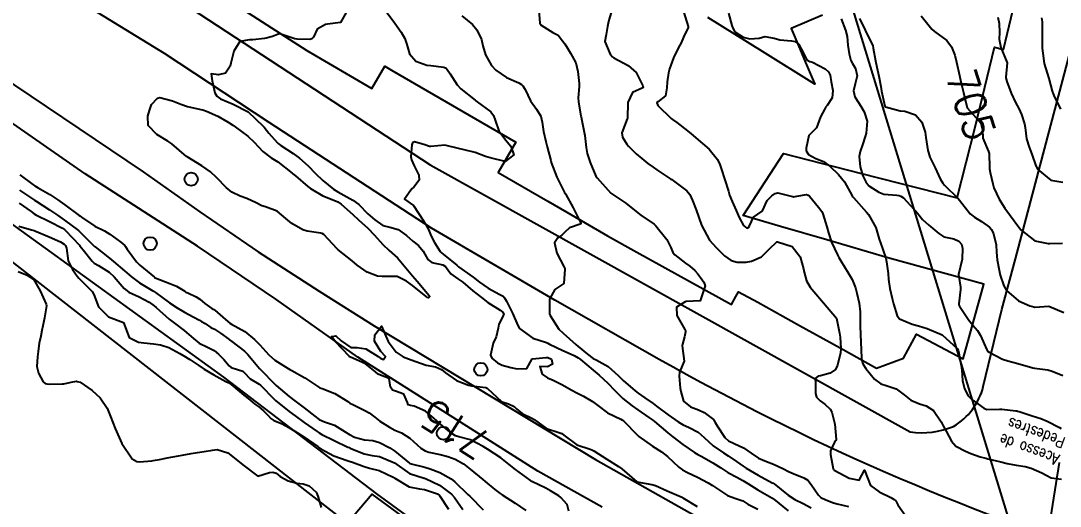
# Model space of a CAD drawing. Header units: metres. Extents: x 286371 to 293043, y 7462578 to 7466404.
# Drawn here: x 290594.6 to 290731.7, y 7463455.1 to 7463519.1 of the extents above; entities that cross this region are included whole.
import ezdxf
from ezdxf.enums import TextEntityAlignment as Align

# ---------------------------------------------------------------- set-up
doc = ezdxf.new("R2010")
doc.units = ezdxf.units.M
doc.header["$MEASUREMENT"] = 0
doc.linetypes.add('CONTINUO', pattern=[0])
for name, color, linetype in [('Cotas', 45, 'Continuous'), ('Curvas de Nivel 1m', 11, 'Continuous'), ('Curvas de Nivel 5m', 15, 'Continuous'), ('Divisas', 45, 'Continuous'), ('Edificações', 30, 'Continuous'), ('Linha Férrea', 20, 'Continuous'), ('Postes', 20, 'Continuous'), ('TEXTO', 45, 'Continuous'), ('Vias primárias', 230, 'Continuous')]:
    doc.layers.add(name, color=color, linetype=linetype)
doc.styles.add('ROMANS', font='romans', dxfattribs={"height": 0.2})
doc.styles.add('Style-STANDARD', font='STANDARD.shx')

msp = doc.modelspace()

# ---------------------------------------------------------------- linework, layer by layer
at = {"layer": 'Curvas de Nivel 1m', "flags": 128}
for points, elevation in [([(290637.48, 7463520.17), (290636.75, 7463518.87), (290635.02, 7463518.63), (290634.76, 7463518.59), (290633.68, 7463517.99), (290633.19, 7463516.93), (290632.98, 7463516.68), (290632.73, 7463516.62), (290631.05, 7463516.65), (290630.73, 7463516.69), (290629.79, 7463516.99), (290628.74, 7463517.37), (290628.46, 7463517.29), (290627.79, 7463517.02), (290626.97, 7463516.79), (290626.73, 7463516.74), (290625.21, 7463516.57), (290624.73, 7463516.58), (290623.48, 7463516.33), (290622.7, 7463515.09), (290622.28, 7463513.5), (290622.18, 7463513.1), (290621.6, 7463512.17), (290620.66, 7463511.96), (290619.7, 7463512.1), (290619.81, 7463511.14), (290620.18, 7463509.57), (290620.44, 7463509.13), (290620.6, 7463508.99), (290620.92, 7463508.8), (290622.59, 7463508.08), (290624.57, 7463507.06), (290626.55, 7463505.17), (290626.67, 7463505.03), (290627.29, 7463504.27), (290628.38, 7463503.01), (290628.51, 7463502.88), (290628.9, 7463502.61), (290630.49, 7463501.59), (290631.36, 7463500.96), (290632.47, 7463499.93), (290633.44, 7463498.93), (290634.44, 7463498.01), (290635.81, 7463496.89), (290636.42, 7463496.5), (290637.19, 7463496.09), (290638.4, 7463495.44), (290639.15, 7463494.84), (290640.38, 7463493.64), (290641.26, 7463492.81), (290642.35, 7463492.08), (290643.27, 7463491.87), (290644.35, 7463491.55), (290645.44, 7463490.75), (290646.31, 7463490), (290647.04, 7463489.45), (290647.67, 7463488.71), (290647.88, 7463488.3), (290648.28, 7463487.58), (290648.79, 7463487.21), (290650.27, 7463486.88), (290650.59, 7463486.66), (290651.3, 7463485.7), (290652.24, 7463485.06), (290652.87, 7463484.62), (290654.22, 7463483.47), (290655.33, 7463482.59), (290656.19, 7463481.94), (290657.8, 7463480.93), (290658.18, 7463480.65), (290658.25, 7463480.54), (290658.28, 7463480.43), (290658.17, 7463480.08), (290657.63, 7463479.08), (290657.53, 7463478.55), (290657.3, 7463477.39), (290656.89, 7463476.56), (290656.52, 7463475), (290656.72, 7463474.57), (290657.48, 7463473.96), (290658.07, 7463473.68), (290659.23, 7463473.36), (290660.06, 7463473.18), (290661.32, 7463473.24), (290662.04, 7463474.49), (290662.06, 7463474.51), (290662.08, 7463474.51), (290663.85, 7463474.69), (290664.09, 7463474.67), (290664.59, 7463474.45), (290664.71, 7463473.81), (290664.07, 7463473.42), (290663.06, 7463473.48), (290663.35, 7463472.46), (290664.05, 7463472), (290664.8, 7463471.69), (290666.03, 7463471.07), (290667.17, 7463470.41), (290668.02, 7463469.96), (290668.8, 7463469.59), (290669.99, 7463468.89), (290670.7, 7463468.35), (290671.97, 7463467.37), (290673.74, 7463466.53), (290673.96, 7463466.4), (290674.08, 7463466.3), (290675.93, 7463464.43), (290676.1, 7463464.27), (290677.91, 7463462.99), (290679.09, 7463462.23), (290679.88, 7463461.6), (290681.36, 7463460.19), (290681.86, 7463459.85), (290682.51, 7463459.52), (290683.85, 7463458.89), (290685.24, 7463458.13), (290685.83, 7463457.77), (290686.86, 7463457.07), (290687.81, 7463456.49), (290688.91, 7463456.08), (290689.8, 7463455.75), (290690.5, 7463455.35), (290691.78, 7463454.68)], 714), ([(290642.78, 7463520.31), (290643.93, 7463518.77), (290644.74, 7463517.58), (290645.23, 7463516.75), (290645.52, 7463515.94), (290645.87, 7463514.74), (290646.68, 7463513.77), (290648.14, 7463513.24), (290648.67, 7463513.17), (290650.37, 7463512.96), (290650.67, 7463512.85), (290650.84, 7463512.66), (290651.21, 7463512.1), (290652.16, 7463510.64), (290652.63, 7463510.12), (290654.51, 7463508.61), (290654.6, 7463508.53), (290654.8, 7463508.41), (290656.58, 7463507.05), (290656.92, 7463506.57), (290657.14, 7463505.99), (290657.65, 7463504.56), (290658.53, 7463503.36), (290659.21, 7463502.53), (290659.63, 7463501.39), (290658.48, 7463500.54), (290656.49, 7463500.99), (290655.88, 7463501.2), (290654.5, 7463501.7), (290653.05, 7463502.08), (290652.51, 7463502.21), (290650.51, 7463502.66), (290648.69, 7463502.52), (290648.51, 7463502.52), (290647.88, 7463502.7), (290646.52, 7463503.13), (290646.25, 7463503), (290646.15, 7463502.73), (290646.05, 7463501.17), (290646.1, 7463500.73), (290646.47, 7463499.93), (290647.08, 7463498.72), (290647.12, 7463498.04), (290646.43, 7463497.14), (290646.22, 7463496.94), (290646.02, 7463496.73), (290645.21, 7463495.55), (290646.39, 7463494.72), (290647.68, 7463492.7), (290648.34, 7463491.54), (290648.73, 7463490.69), (290649.15, 7463489.84), (290649.89, 7463488.67), (290650.09, 7463488.46), (290650.29, 7463488.32), (290652.08, 7463486.83), (290652.26, 7463486.67), (290652.32, 7463486.63), (290654.24, 7463485.27), (290655.1, 7463484.59), (290656.22, 7463483.81), (290657.78, 7463482.98), (290658.21, 7463482.75), (290658.4, 7463482.54), (290658.65, 7463482.08), (290659.42, 7463480.53), (290660.15, 7463478.9), (290660.38, 7463478.51), (290662.13, 7463477.24), (290663.92, 7463476.66), (290664.12, 7463476.57), (290664.34, 7463476.45), (290666.1, 7463475.6), (290667.57, 7463474.92), (290668.09, 7463474.65), (290668.43, 7463474.39), (290670.06, 7463473.02), (290670.89, 7463472.35), (290672.03, 7463471.28), (290672.94, 7463470.32), (290674, 7463469.28), (290675.24, 7463468.29), (290675.98, 7463467.78), (290677.44, 7463466.78), (290677.96, 7463466.4), (290678.15, 7463466.24), (290679.93, 7463464.73), (290680.58, 7463464.2), (290681.91, 7463463.21), (290683.44, 7463462.16), (290683.89, 7463461.9), (290684.42, 7463461.61), (290685.87, 7463460.77), (290686.91, 7463460.11), (290687.86, 7463459.51), (290689.05, 7463458.87), (290689.84, 7463458.45), (290690.5, 7463458.05), (290691.82, 7463457.24), (290693.64, 7463456.17), (290693.81, 7463456.07), (290693.89, 7463456), (290695.78, 7463454.46)], 713), ([(290662.9, 7463520.48), (290663.03, 7463518.75), (290663.21, 7463518.48), (290664.74, 7463517.54), (290665.45, 7463517.16), (290666.05, 7463516.43), (290666.33, 7463516.04), (290666.71, 7463515.45), (290667.07, 7463514.79), (290667.33, 7463514.41), (290667.8, 7463513.52), (290668.05, 7463512.4), (290668.25, 7463510.79), (290668.25, 7463510.4), (290668.12, 7463508.9), (290668.15, 7463508.4), (290668.45, 7463506.52), (290668.48, 7463506.4), (290668.57, 7463505.94), (290668.88, 7463504.39), (290668.96, 7463503.97), (290669.15, 7463502.38), (290669.3, 7463501.57), (290669.67, 7463500.38), (290670.45, 7463498.59), (290670.6, 7463498.36), (290672.41, 7463496.33), (290674.39, 7463495.02), (290675.32, 7463494.29), (290676.37, 7463493.44), (290678.11, 7463492.25), (290678.35, 7463492.03), (290679.78, 7463490.22), (290680.31, 7463489.16), (290680.59, 7463488.5), (290680.84, 7463488.21), (290682.28, 7463487.11), (290682.82, 7463486.72), (290683.51, 7463486.16), (290683.85, 7463485.74), (290684.25, 7463485.21), (290684.69, 7463484.6), (290684.84, 7463484.14), (290684.2, 7463482.15), (290682.33, 7463482.05), (290682.2, 7463482.03), (290681.08, 7463481.31), (290681.12, 7463480.2), (290682.15, 7463478.35), (290682.25, 7463478.18), (290682.28, 7463478.04), (290682.13, 7463477.39), (290681.87, 7463476.43), (290681.84, 7463476.19), (290682.07, 7463474.18), (290681.48, 7463472.76), (290681.43, 7463472.19), (290681.57, 7463470.64), (290681.65, 7463470.19), (290682, 7463468.92), (290682.91, 7463468.17), (290683.98, 7463467.76), (290684.71, 7463467.4), (290685.96, 7463466.48), (290686.19, 7463466.12), (290686.42, 7463465.64), (290687.44, 7463464.1), (290687.92, 7463463.7), (290688.67, 7463463.33), (290689.9, 7463462.75), (290690.93, 7463462.05), (290691.88, 7463461.41), (290692.94, 7463460.96), (290693.87, 7463460.61), (290695.18, 7463459.98), (290695.86, 7463459.65), (290696.45, 7463459.37), (290697.85, 7463458.8), (290698.4, 7463458.5), (290698.82, 7463457.93), (290699.81, 7463456.5), (290700.13, 7463456.23), (290700.78, 7463455.89), (290701.8, 7463455.52), (290702.27, 7463455.39), (290703.78, 7463455.03)], 711), ([(290682.04, 7463520.19), (290682.62, 7463518.31), (290682.6, 7463518.18), (290682.01, 7463516.91), (290681.67, 7463516.19), (290681.35, 7463515.55), (290680.69, 7463514.2), (290680.14, 7463512.74), (290680.03, 7463512.21), (290679.83, 7463511.02), (290679.81, 7463510.22), (290679.63, 7463509.2), (290678.6, 7463508.41), (290678.5, 7463508.33), (290678.48, 7463508.24), (290678.59, 7463507.91), (290680.36, 7463506.21), (290680.56, 7463506.05), (290681.1, 7463505.65), (290682.54, 7463504.56), (290683.02, 7463504.17), (290684.52, 7463502.9), (290685.38, 7463502.13), (290686.48, 7463500.78), (290686.8, 7463500.11), (290686.98, 7463499.6), (290687.45, 7463498.1), (290687.91, 7463496.6), (290688.07, 7463496.09), (290688.4, 7463495.23), (290688.94, 7463494.08), (290689.32, 7463493.12), (290689.89, 7463492.06), (290690.35, 7463491.75), (290690.57, 7463491.83), (290690.69, 7463492.05), (290691.22, 7463493.19), (290692.38, 7463493.98), (290692.41, 7463494), (290692.43, 7463494.02), (290693.05, 7463495.36), (290693.65, 7463496.01), (290694.1, 7463496.32), (290694.42, 7463496.38), (290696.2, 7463495.97), (290696.41, 7463495.9), (290696.49, 7463495.88), (290696.94, 7463495.96), (290698.2, 7463496.16), (290698.42, 7463496.08), (290698.6, 7463495.93), (290699.82, 7463494.49), (290700.25, 7463493.91), (290700.38, 7463493.63), (290700.92, 7463491.9), (290701.1, 7463491.13), (290701.5, 7463489.89), (290702.29, 7463488.21), (290702.47, 7463487.87), (290702.74, 7463487.41), (290703.71, 7463485.85), (290704.24, 7463484.95), (290704.7, 7463483.84), (290704.87, 7463483.17), (290705.17, 7463481.83), (290705.3, 7463480.7), (290705.31, 7463479.83), (290705.31, 7463478.66), (290705.32, 7463477.83), (290705.38, 7463476.56), (290705.41, 7463475.82), (290705.47, 7463474.44), (290705.66, 7463473.82), (290706.06, 7463473.2), (290707.2, 7463471.8), (290708.03, 7463471.18), (290708.88, 7463470.93), (290710.03, 7463470.53), (290711.11, 7463469.74), (290712, 7463469.03), (290713.13, 7463468.58), (290713.99, 7463468.3), (290714.96, 7463467.68), (290715.96, 7463466.19), (290716.24, 7463465.66), (290716.63, 7463464.96), (290717.33, 7463463.64), (290717.9, 7463462.96), (290719.21, 7463462.3), (290719.89, 7463462.03), (290721.12, 7463461.59), (290721.88, 7463461.38), (290722.13, 7463461.32), (290723.87, 7463460.93), (290724.69, 7463460.71), (290725.87, 7463460.48), (290727.06, 7463460.31), (290727.86, 7463460.08), (290729.27, 7463459.46), (290729.85, 7463459.15), (290730.5, 7463458.79), (290731.84, 7463458.62)], 709), ([(290687.91, 7463520.1), (290688.38, 7463518.47), (290688.49, 7463518.09), (290688.75, 7463517.63), (290689.88, 7463516.91), (290690.73, 7463516.7), (290691.97, 7463516.8), (290692.73, 7463517), (290693.95, 7463516.78), (290694.72, 7463516.56), (290696.25, 7463516.44), (290696.72, 7463516.33), (290697.19, 7463515.96), (290697.84, 7463514.8), (290698.26, 7463513.94), (290698.68, 7463513.73), (290698.99, 7463513.61), (290700.67, 7463512.75), (290701.11, 7463512.35), (290701.33, 7463511.89), (290701.49, 7463511.04), (290701.7, 7463509.89), (290701.59, 7463508.91), (290700.93, 7463507.9), (290700.79, 7463507.71), (290700.59, 7463507.37), (290700.06, 7463506.43), (290699.87, 7463505.91), (290699.52, 7463504.95), (290698.53, 7463503.93), (290698.18, 7463502.27), (290698.19, 7463501.94), (290698.5, 7463501.46), (290699.47, 7463500.93), (290700.48, 7463500.5), (290701.3, 7463499.89), (290702.46, 7463498.8), (290703.25, 7463497.86), (290704.26, 7463496), (290704.35, 7463495.85), (290704.41, 7463495.77), (290706.15, 7463493.82), (290706.38, 7463493.52), (290707.35, 7463491.8), (290707.82, 7463490.3), (290707.96, 7463489.79), (290708.3, 7463488.91), (290708.69, 7463487.78), (290708.79, 7463487.27), (290708.97, 7463485.77), (290709.05, 7463484.97), (290709.21, 7463483.77), (290709.51, 7463482.46), (290709.68, 7463481.76), (290710.17, 7463480.15), (290710.5, 7463479.75), (290712.15, 7463479.07), (290713.01, 7463478.85), (290714.15, 7463478.51), (290716.13, 7463477.66), (290718.11, 7463475.85), (290718.22, 7463475.63), (290718.27, 7463475.46), (290718.6, 7463473.63), (290718.69, 7463473), (290718.81, 7463471.62), (290719.08, 7463470.56), (290719.54, 7463469.61), (290720.01, 7463469.13), (290721.6, 7463467.97), (290721.99, 7463467.83), (290723.66, 7463467.87), (290723.98, 7463467.87), (290725.85, 7463467.65), (290725.98, 7463467.63), (290726.07, 7463467.61), (290726.41, 7463467.51), (290727.97, 7463466.98), (290729.11, 7463466.61), (290729.96, 7463466.26), (290731.57, 7463465.42), (290731.82, 7463465.29)], 708), ([(290652.77, 7463519.72), (290654.16, 7463518.61), (290654.74, 7463517.89), (290655.33, 7463516.6), (290655.54, 7463515.76), (290655.9, 7463514.59), (290656.67, 7463513.16), (290657.22, 7463512.57), (290658.65, 7463511.62), (290660.27, 7463510.89), (290660.64, 7463510.69), (290660.81, 7463510.51), (290661.13, 7463510.01), (290661.81, 7463508.5), (290662.59, 7463507.42), (290663.16, 7463506.48), (290663.35, 7463505.69), (290663.53, 7463504.47), (290663.82, 7463503.17), (290664, 7463502.46), (290664.48, 7463500.64), (290664.53, 7463500.45), (290664.55, 7463500.37), (290665.29, 7463498.44), (290666.15, 7463496.69), (290666.3, 7463496.43), (290666.41, 7463496.25), (290667.46, 7463494.41), (290668.36, 7463492.58), (290668.44, 7463492.39), (290668.44, 7463492.3), (290668.35, 7463492.25), (290666.98, 7463491.78), (290666.34, 7463491.2), (290665.95, 7463490.81), (290665.41, 7463490.44), (290664.98, 7463489.78), (290665.28, 7463488.44), (290666.27, 7463486.59), (290666.34, 7463486.42), (290666.34, 7463486.34), (290666.23, 7463484.42), (290665.04, 7463483.62), (290664.35, 7463482.45), (290664.33, 7463482.33), (290664.33, 7463480.45), (290664.39, 7463480.23), (290665.55, 7463478.43), (290666.14, 7463477.87), (290667.81, 7463476.4), (290668.11, 7463476.14), (290669.35, 7463475.12), (290670.09, 7463474.54), (290670.48, 7463474.36), (290672.07, 7463473.48), (290673.38, 7463472.31), (290674.03, 7463471.66), (290675.64, 7463470.28), (290676.01, 7463469.99), (290676.9, 7463469.36), (290677.99, 7463468.59), (290678.45, 7463468.24), (290679.97, 7463467.1), (290681.31, 7463466.19), (290681.95, 7463465.8), (290682.65, 7463465.47), (290683.93, 7463464.82), (290684.72, 7463464.14), (290685.91, 7463463.03), (290687.26, 7463462.1), (290687.89, 7463461.72), (290689, 7463460.95), (290689.87, 7463460.33), (290690.28, 7463460.06), (290691.85, 7463459.15), (290693.69, 7463458.16), (290693.84, 7463458.08), (290693.96, 7463458), (290695.81, 7463456.51), (290696.68, 7463455.96), (290697.8, 7463455.42), (290698.85, 7463454.86)], 712), ([(290702.77, 7463519.35), (290703.37, 7463517.86), (290703.59, 7463516.99), (290703.66, 7463515.85), (290703.83, 7463514.72), (290704.08, 7463513.84), (290704.28, 7463513.44), (290704.67, 7463512.79), (290704.9, 7463511.83), (290704.64, 7463510.76), (290704.41, 7463509.85), (290704.61, 7463509.03), (290705.06, 7463508.3), (290705.38, 7463507.83), (290705.84, 7463507.08), (290706.23, 7463505.82), (290706.1, 7463504.27), (290705.97, 7463503.82), (290705.6, 7463502.74), (290705.29, 7463501.83), (290705.17, 7463501.16), (290705.3, 7463499.83), (290705.65, 7463498.63), (290706.03, 7463497.82), (290706.44, 7463497.33), (290707.75, 7463496.46), (290708.42, 7463496.23), (290710.12, 7463496.06), (290710.42, 7463496.03), (290710.64, 7463495.97), (290711, 7463495.75), (290712.38, 7463494.22), (290712.63, 7463493.97), (290712.86, 7463493.71), (290713.53, 7463492.87), (290714.35, 7463492.11), (290714.58, 7463491.93), (290714.88, 7463491.68), (290715.67, 7463491.01), (290716.33, 7463490.6), (290717.64, 7463490.32), (290718.32, 7463490.02), (290718.66, 7463489.62), (290718.81, 7463489.11), (290718.73, 7463487.62), (290718.25, 7463485.63), (290718.53, 7463483.93), (290718.54, 7463483.63), (290718.31, 7463481.74), (290718.31, 7463481.63), (290718.4, 7463481.43), (290719.62, 7463479.61), (290720.15, 7463478.94), (290720.77, 7463478.22), (290721.15, 7463477.59), (290721.99, 7463475.69), (290722.04, 7463475.58), (290722.1, 7463475.49), (290722.31, 7463475.36), (290724.09, 7463474.45), (290724.77, 7463474.22), (290726.08, 7463473.89), (290727.44, 7463473.48), (290727.93, 7463473.34), (290728.07, 7463473.3), (290728.27, 7463473.27), (290730.07, 7463473.03), (290730.62, 7463472.87), (290732.05, 7463472.29)], 707), ([(290705.22, 7463519.37), (290705.95, 7463517.82), (290706.72, 7463516.3), (290706.95, 7463515.8), (290707.03, 7463515.48), (290707.32, 7463513.79), (290707.48, 7463512.98), (290707.76, 7463511.79), (290708.03, 7463510.39), (290708.12, 7463509.78), (290708.55, 7463507.82), (290708.57, 7463507.77), (290708.57, 7463507.76), (290708.59, 7463507.73), (290708.66, 7463507.71), (290710.59, 7463507.22), (290711.18, 7463507.14), (290712.58, 7463506.66), (290713.45, 7463505.7), (290713.85, 7463504.38), (290713.95, 7463503.69), (290714.24, 7463501.96), (290714.29, 7463501.69), (290714.5, 7463501.1), (290715.18, 7463499.67), (290715.86, 7463498.25), (290716.19, 7463497.66), (290716.43, 7463497.41), (290718.23, 7463495.63), (290718.4, 7463495.42), (290719.79, 7463493.6), (290720.37, 7463493.18), (290721.32, 7463492.62), (290722.35, 7463491.88), (290722.64, 7463491.56), (290722.89, 7463491), (290723.22, 7463489.55), (290723.29, 7463488.56), (290723.37, 7463487.55), (290723.63, 7463486.17), (290723.78, 7463485.54), (290724.23, 7463484.12), (290724.6, 7463483.53), (290726.2, 7463482.15), (290727.67, 7463481.48), (290728.19, 7463481.34), (290728.34, 7463481.33), (290730.19, 7463481.44), (290732.18, 7463480.6)], 706), ([(290723.47, 7463519.55), (290723.61, 7463518.7), (290723.66, 7463517.55), (290723.64, 7463516.64), (290723.87, 7463515.55), (290724.68, 7463513.53), (290724.53, 7463511.66), (290724.53, 7463511.54), (290724.65, 7463511.07), (290725.21, 7463509.53), (290725.8, 7463508.32), (290726.24, 7463507.51), (290726.58, 7463506.7), (290726.96, 7463505.5), (290727.06, 7463504.99), (290727.25, 7463503.49), (290727.59, 7463502.4), (290727.96, 7463501.48), (290728.47, 7463499.95), (290728.71, 7463499.47), (290730.44, 7463498.07), (290732.05, 7463497.81)], 704), ([(290729.23, 7463519.47), (290729.31, 7463518.93), (290729.3, 7463517.47), (290729.31, 7463516.89), (290729.32, 7463515.47), (290729.37, 7463514.8), (290729.58, 7463513.46), (290729.96, 7463512.16), (290730.19, 7463511.45), (290730.63, 7463509.79), (290730.74, 7463509.44), (290730.84, 7463509.23), (290731.74, 7463507.43)], 703), ([(290594.42, 7463496.75), (290596.27, 7463495.5), (290596.4, 7463495.41), (290596.61, 7463495.29), (290598.37, 7463494.15), (290599.41, 7463493.45), (290600.35, 7463492.78), (290602.2, 7463491.41), (290602.33, 7463491.28), (290604.28, 7463489.37), (290604.3, 7463489.35), (290604.4, 7463489.28), (290606.28, 7463487.77), (290606.81, 7463487.34), (290608.26, 7463486.11), (290609.19, 7463485.3), (290610.23, 7463484.54), (290612, 7463483.48), (290612.22, 7463483.36), (290612.36, 7463483.25), (290614.19, 7463481.87), (290615.23, 7463481.21), (290616.18, 7463480.67), (290617.3, 7463480.04), (290618.16, 7463479.58), (290618.44, 7463479.44), (290618.89, 7463479.15), (290619.66, 7463478.65), (290620.14, 7463478.39), (290620.92, 7463477.9), (290622.02, 7463477.1), (290622.12, 7463477.02), (290622.4, 7463476.8), (290624.09, 7463475.49), (290624.53, 7463475.06), (290626.06, 7463473.24), (290626.24, 7463473.03), (290628.03, 7463471.21), (290628.25, 7463471), (290630, 7463469.55), (290630.75, 7463468.96), (290631.98, 7463468.03), (290633.35, 7463466.92), (290633.96, 7463466.51), (290634.66, 7463466.2), (290635.95, 7463465.73), (290637.38, 7463464.86), (290637.93, 7463464.52), (290638.59, 7463464.18), (290639.92, 7463463.81), (290641, 7463463.72), (290641.91, 7463463.46), (290643.27, 7463462.77), (290643.9, 7463462.34), (290645.85, 7463460.73), (290645.87, 7463460.72), (290645.9, 7463460.71), (290647.87, 7463460.19), (290648.56, 7463459.99), (290649.85, 7463459.52), (290651.34, 7463458.65), (290651.83, 7463458.26), (290653.56, 7463456.62), (290653.8, 7463456.37), (290655.57, 7463454.59)], 716), ([(290594.39, 7463495.04), (290595.96, 7463493.91), (290596.37, 7463493.62), (290596.58, 7463493.49), (290598.35, 7463492.61), (290600.07, 7463491.71), (290600.34, 7463491.54), (290600.47, 7463491.43), (290602.31, 7463489.5), (290602.39, 7463489.4), (290602.81, 7463488.88), (290603.98, 7463487.38), (290604.27, 7463487.11), (290604.85, 7463486.79), (290606.25, 7463485.91), (290606.89, 7463485.33), (290608.22, 7463483.78), (290608.84, 7463483.31), (290610.2, 7463482.68), (290611.51, 7463481.95), (290612.19, 7463481.49), (290612.46, 7463481.25), (290614.16, 7463479.74), (290614.85, 7463479.21), (290616.14, 7463478.24), (290617.35, 7463477.18), (290618.12, 7463476.58), (290619.21, 7463476.04), (290620.09, 7463475.59), (290620.67, 7463475.12), (290621.36, 7463474.4), (290622.06, 7463473.58), (290622.33, 7463473.37), (290623.18, 7463473.08), (290623.85, 7463472.87), (290624.05, 7463472.71), (290624.83, 7463471.85), (290626.03, 7463471.15), (290626.18, 7463471.03), (290628, 7463469.18), (290628.19, 7463469), (290629.97, 7463467.55), (290630.76, 7463466.96), (290631.95, 7463466.12), (290633.67, 7463464.92), (290633.93, 7463464.74), (290634.31, 7463464.53), (290635.92, 7463463.72), (290637.74, 7463462.86), (290637.9, 7463462.79), (290638.02, 7463462.73), (290639.89, 7463461.95), (290640.94, 7463461.76), (290641.89, 7463461.61), (290643.87, 7463460.76), (290645.85, 7463459.36), (290647.79, 7463458.76), (290647.84, 7463458.75), (290647.96, 7463458.7), (290649.82, 7463457.83), (290651.38, 7463456.65), (290651.8, 7463456.2), (290652.88, 7463454.63)], 717), ([(290594.34, 7463491.98), (290595.99, 7463491.5), (290596.33, 7463491.41), (290596.45, 7463491.37), (290598.32, 7463490.57), (290599.82, 7463489.94), (290600.31, 7463489.62), (290600.48, 7463489.43), (290600.62, 7463489.1), (290600.85, 7463487.43), (290601.39, 7463486.29), (290602, 7463485.41), (290602.24, 7463485.12), (290603.98, 7463483.38), (290604.21, 7463482.99), (290604.84, 7463481.36), (290606.16, 7463480.03), (290608.15, 7463479.31), (290608.87, 7463477.3), (290610.12, 7463476.71), (290610.8, 7463476.59), (290612.11, 7463476.46), (290613.01, 7463476.34), (290614.11, 7463475.99), (290615.57, 7463475.2), (290616.09, 7463474.88), (290616.87, 7463474.39), (290618.06, 7463473.61), (290618.76, 7463473.15), (290620.04, 7463472.38), (290621.64, 7463471.5), (290622.03, 7463471.31), (290622.16, 7463471.23), (290622.32, 7463471.1), (290624, 7463469.7), (290624.37, 7463469.44), (290624.86, 7463469.06), (290625.45, 7463468.51), (290625.98, 7463468.16), (290626.61, 7463467.66), (290627.2, 7463467.02), (290627.56, 7463466.62), (290627.95, 7463466.38), (290628.97, 7463465.97), (290629.94, 7463465.45), (290630.74, 7463464.96), (290631.92, 7463464.19), (290633.75, 7463462.92), (290633.9, 7463462.82), (290634.17, 7463462.64), (290635.89, 7463461.7), (290637.64, 7463461.1), (290637.88, 7463461.02), (290638.32, 7463460.85), (290639.87, 7463460.28), (290640.59, 7463460.09), (290641.86, 7463459.75), (290643.71, 7463458.9), (290643.84, 7463458.82), (290643.92, 7463458.76), (290645.83, 7463457.61), (290647.17, 7463457.37), (290647.82, 7463457.28), (290649.53, 7463456.68), (290649.8, 7463456.48), (290650.99, 7463454.66)], 718), ([(290594.25, 7463486), (290595.41, 7463485.51), (290596.24, 7463485), (290597.12, 7463483.48), (290597.94, 7463481.72), (290597.98, 7463481.47), (290597.73, 7463479.9), (290597.64, 7463479.47), (290597.38, 7463478.23), (290597.21, 7463477.48), (290597.01, 7463476.58), (290596.86, 7463475.48), (290596.79, 7463474.78), (290596.72, 7463473.48), (290596.94, 7463472.59), (290597.54, 7463471.47), (290597.82, 7463471.26), (290598.03, 7463471.18), (290598.35, 7463471.14), (290600.03, 7463471.18), (290600.27, 7463471.19), (290601.21, 7463471.42), (290601.92, 7463471.53), (290602.04, 7463471.51), (290602.4, 7463471.4), (290604.02, 7463470.3), (290605.07, 7463469.36), (290605.98, 7463467.97), (290606.26, 7463467.34), (290606.43, 7463466.87), (290607.01, 7463465.33), (290607.9, 7463463.31), (290609.29, 7463461.29), (290609.87, 7463460.94), (290610.25, 7463460.9), (290611.87, 7463461.06), (290612.04, 7463461.09), (290612.86, 7463461.24), (290613.7, 7463461.4), (290613.88, 7463461.43), (290615.38, 7463461.7), (290615.88, 7463461.8), (290617.05, 7463462.01), (290617.89, 7463462.14), (290618.77, 7463462.27), (290619.89, 7463462.47), (290620.5, 7463462.52), (290621.89, 7463462.11), (290623.18, 7463461.08), (290623.87, 7463460.5), (290625.84, 7463459.04), (290627.37, 7463459.5), (290627.85, 7463459.53), (290628.26, 7463459.41), (290628.81, 7463459), (290629.84, 7463458.42), (290630.99, 7463458.12), (290631.83, 7463457.99), (290632.62, 7463457.73), (290633.55, 7463456.92), (290633.65, 7463456.75), (290633.8, 7463456.25), (290634.19, 7463454.91)], 719)]:
    msp.add_lwpolyline(points, dxfattribs=dict(at, elevation=elevation))
at = {"layer": 'Curvas de Nivel 5m', "flags": 128}
for points, elevation in [([(290672.48, 7463520.33), (290672.1, 7463518.99), (290671.98, 7463518.34), (290671.79, 7463517.28), (290671.61, 7463516.34), (290672.34, 7463514.69), (290672.65, 7463514.33), (290672.69, 7463514.28), (290672.81, 7463514.21), (290674.68, 7463513.19), (290675.77, 7463512.28), (290676.64, 7463510.48), (290676.66, 7463510.26), (290676.65, 7463510.25), (290676.63, 7463510.23), (290675.28, 7463509.63), (290674.65, 7463508.29), (290674.65, 7463508.25), (290674.61, 7463506.29), (290674.6, 7463506.25), (290674.56, 7463506.16), (290673.84, 7463504.31), (290673.94, 7463503.72), (290674.51, 7463502.82), (290674.75, 7463502.54), (290674.99, 7463502.29), (290675.76, 7463501.55), (290676.48, 7463500.9), (290677.29, 7463500.25), (290677.98, 7463499.76), (290678.46, 7463499.43), (290680.33, 7463498.21), (290680.44, 7463498.13), (290680.66, 7463497.99), (290682.42, 7463496.65), (290682.81, 7463496.17), (290683.2, 7463495.37), (290683.68, 7463494.16), (290684.35, 7463492.14), (290685.44, 7463490.13), (290686.31, 7463489.16), (290687.42, 7463488.1), (290688.28, 7463487.46), (290689.09, 7463487.26), (290690.28, 7463487.26), (290690.95, 7463487.37), (290692.29, 7463487.96), (290692.33, 7463487.98), (290692.37, 7463488.02), (290693.33, 7463488.99), (290694.32, 7463489.91), (290694.38, 7463489.94), (290696.31, 7463489.31), (290697.38, 7463487.95), (290697.84, 7463486.36), (290697.91, 7463485.94), (290698.24, 7463484.77), (290698.71, 7463483.93), (290700.2, 7463482.21), (290700.47, 7463481.9), (290702.16, 7463479.87), (290702.59, 7463477.87), (290702.66, 7463477.34), (290702.76, 7463475.86), (290702.71, 7463475.25), (290702.35, 7463473.87), (290702.3, 7463473.64), (290702.06, 7463473.1), (290701.33, 7463472.61), (290700.05, 7463472.27), (290699.75, 7463472.21), (290699.36, 7463471.91), (290699.4, 7463471.28), (290699.42, 7463469.91), (290699.52, 7463469.42), (290700, 7463468.97), (290700.62, 7463468.52), (290701.33, 7463467.88), (290701.58, 7463467.48), (290701.95, 7463465.87), (290702.15, 7463463.87), (290702.08, 7463463.72), (290701.92, 7463463.5), (290701.4, 7463462.38), (290701.39, 7463461.88), (290701.75, 7463459.99), (290701.8, 7463459.88), (290701.83, 7463459.84), (290701.86, 7463459.82), (290701.97, 7463459.77), (290703.85, 7463458.74), (290705.16, 7463458.5), (290705.86, 7463459.81), (290706.68, 7463457.8), (290707.81, 7463456.97), (290709.36, 7463456.2), (290709.8, 7463455.94), (290709.99, 7463455.75), (290710.28, 7463455.26), (290711.32, 7463453.73)], 710), ([(290713.34, 7463519.71), (290714.75, 7463517.99), (290715.12, 7463517.68), (290716.73, 7463516.46), (290717.36, 7463515.64), (290717.79, 7463514.55), (290718.02, 7463513.63), (290718.41, 7463511.87), (290718.46, 7463511.63), (290718.64, 7463510.84), (290718.94, 7463509.62), (290719.01, 7463509.23), (290719.42, 7463507.61), (290720.57, 7463506.31), (290721.2, 7463505.58), (290721.42, 7463504.72), (290721.48, 7463503.58), (290722.21, 7463501.85), (290722.3, 7463501.57), (290722.36, 7463499.67), (290722.37, 7463499.57), (290722.46, 7463499.08), (290722.79, 7463497.56), (290722.94, 7463497.04), (290723.63, 7463495.55), (290724.39, 7463494.35), (290724.99, 7463493.53), (290726.35, 7463491.7), (290726.51, 7463491.5), (290728.32, 7463490.06), (290730.08, 7463489.69), (290730.32, 7463489.71), (290731.99, 7463489.75)], 705), ([(290594.45, 7463498.75), (290596.16, 7463497.5), (290596.43, 7463497.3), (290596.89, 7463497.03), (290598.41, 7463496.19), (290599.48, 7463495.45), (290600.38, 7463494.8), (290602.3, 7463493.41), (290602.36, 7463493.35), (290602.58, 7463493.18), (290604.34, 7463492.01), (290605.61, 7463491.36), (290606.33, 7463490.95), (290607.76, 7463489.88), (290608.31, 7463489.44), (290608.41, 7463489.31), (290608.63, 7463488.98), (290609.84, 7463487.29), (290610.27, 7463486.84), (290612.21, 7463485.25), (290612.24, 7463485.23), (290612.29, 7463485.2), (290614.23, 7463484.45), (290615.1, 7463484.08), (290616.22, 7463483.4), (290616.34, 7463483.31), (290616.62, 7463483.19), (290617.72, 7463482.68), (290618.2, 7463482.36), (290618.86, 7463481.81), (290619.77, 7463481.13), (290620.04, 7463480.99), (290620.18, 7463480.91), (290621.6, 7463479.67), (290622.16, 7463479.22), (290622.37, 7463479.09), (290624.13, 7463478.08), (290625.42, 7463477.04), (290626.1, 7463476.36), (290627.32, 7463475.02), (290628.07, 7463474.32), (290629.83, 7463473.2), (290630.06, 7463473.09), (290630.32, 7463472.97), (290632.04, 7463472.01), (290633.65, 7463470.92), (290634.02, 7463470.69), (290634.35, 7463470.58), (290636.01, 7463469.93), (290637.72, 7463468.86), (290637.99, 7463468.67), (290638.38, 7463468.46), (290639.98, 7463467.7), (290640.54, 7463467.38), (290641.27, 7463466.8), (290641.96, 7463466.29), (290643.23, 7463465.49), (290643.94, 7463465.11), (290644.8, 7463464.75), (290645.92, 7463464.05), (290647.33, 7463462.71), (290647.9, 7463462.36), (290648.39, 7463462.2), (290649.89, 7463461.9), (290650.93, 7463461.62), (290651.88, 7463461.27), (290652.97, 7463460.63), (290653.85, 7463459.96), (290655.51, 7463458.59), (290655.83, 7463458.32), (290657.13, 7463457.25), (290657.81, 7463456.73), (290658.07, 7463456.55), (290659.79, 7463455.45), (290661.19, 7463454.5)], 715), ([(290666.85, 7463454.41), (290666.65, 7463455.28), (290665.8, 7463456.21), (290665.53, 7463456.44), (290664.46, 7463457.1), (290663.82, 7463457.43), (290661.98, 7463458.34), (290661.83, 7463458.43), (290661.75, 7463458.5), (290659.85, 7463459.88), (290659.01, 7463460.54), (290657.88, 7463461.42), (290656.15, 7463462.58), (290655.91, 7463462.73), (290655.55, 7463462.95), (290653.92, 7463463.8), (290652.34, 7463464.22), (290651.93, 7463464.34), (290651.45, 7463464.65), (290649.95, 7463465.89), (290649.08, 7463466.69), (290647.98, 7463467.59), (290646.46, 7463468.25), (290645.99, 7463468.33), (290645.68, 7463468.43), (290645.59, 7463468.74), (290645.12, 7463469.85), (290644.02, 7463470.24), (290643.6, 7463470.36), (290643.33, 7463470.77), (290643.17, 7463471.91), (290642.05, 7463472.34), (290641.74, 7463472.49), (290641.38, 7463472.8), (290640.07, 7463473.85), (290638.36, 7463474.57), (290638.08, 7463474.7), (290637.89, 7463474.86), (290636.11, 7463476.75), (290635.99, 7463476.89), (290635.56, 7463477.45), (290636.12, 7463477.55), (290636.82, 7463476.87), (290638.1, 7463476), (290638.97, 7463475.98), (290640.1, 7463475.81), (290641.73, 7463474.8), (290642.08, 7463474.55), (290642.44, 7463474.43), (290642.7, 7463474.79), (290642.09, 7463475.46), (290641.24, 7463476.81), (290641.26, 7463477.67), (290642.14, 7463478.79), (290643.05, 7463476.78), (290644.09, 7463475.36), (290645, 7463474.75), (290646.08, 7463474.37), (290646.67, 7463474.13), (290648.07, 7463473.68), (290649.29, 7463473.46), (290650.06, 7463473.09), (290650.6, 7463472.67), (290652.04, 7463471.62), (290653.63, 7463471.02), (290654.03, 7463470.94), (290655.92, 7463470.7), (290656.03, 7463470.66), (290656.08, 7463470.63), (290656.15, 7463470.58), (290658, 7463468.87), (290658.21, 7463468.76), (290658.91, 7463468.54), (290659.67, 7463468.2), (290659.98, 7463467.91), (290660.73, 7463467.27), (290661.97, 7463466.65), (290662.28, 7463466.48), (290663.94, 7463465.33), (290665.57, 7463464.78), (290665.93, 7463464.63), (290666.2, 7463464.42), (290667.91, 7463463.14), (290669.69, 7463462.58), (290669.9, 7463462.51), (290670.19, 7463462.36), (290671.88, 7463461.25), (290673.43, 7463460.31), (290673.86, 7463460.01), (290675.83, 7463458.27), (290677.83, 7463457.93), (290678.29, 7463457.78), (290679.82, 7463457.09), (290681.69, 7463456.3), (290681.81, 7463456.25), (290681.91, 7463456.18), (290683.79, 7463455.03)], 715)]:
    msp.add_lwpolyline(points, dxfattribs=dict(at, elevation=elevation))
at = {"layer": 'Curvas de Nivel 5m', "elevation": 715, "flags": 128}
msp.add_lwpolyline([(290638.37, 7463493.53), (290639.11, 7463492.84), (290640.35, 7463491.74), (290641.25, 7463490.81), (290642.32, 7463489.56), (290643.18, 7463488.78), (290644.28, 7463487.81), (290645.15, 7463486.75), (290646.24, 7463485.46), (290646.87, 7463484.72), (290648.21, 7463483.13), (290648.52, 7463482.7), (290648.35, 7463482.55), (290648.2, 7463482.6), (290648.05, 7463482.71), (290646.23, 7463484.17), (290645.45, 7463484.75), (290644.24, 7463485.36), (290643.66, 7463485.36), (290642.24, 7463485.35), (290641.63, 7463485.42), (290640.25, 7463485.94), (290638.95, 7463486.84), (290638.28, 7463487.4), (290636.45, 7463488.88), (290636.31, 7463489.01), (290634.54, 7463490.91), (290634.34, 7463491.04), (290634.18, 7463491.07), (290632.34, 7463491.32), (290631.78, 7463491.51), (290630.35, 7463492.34), (290629.56, 7463492.99), (290628.38, 7463493.96), (290626.86, 7463494.56), (290626.39, 7463494.69), (290625.61, 7463495.05), (290624.4, 7463495.65), (290623.52, 7463495.97), (290622.41, 7463496.48), (290621.67, 7463497.11), (290620.44, 7463498.35), (290619.59, 7463499.14), (290618.47, 7463499.97), (290616.54, 7463501.13), (290616.48, 7463501.16), (290616.45, 7463501.18), (290614.51, 7463502.86), (290613.97, 7463503.22), (290612.53, 7463504.07), (290611.4, 7463505.26), (290611.33, 7463506.5), (290611.56, 7463507.26), (290611.82, 7463508.03), (290612.61, 7463508.89), (290612.91, 7463508.94), (290614.6, 7463508.53), (290615.7, 7463508.09), (290616.59, 7463507.76), (290618.35, 7463507.39), (290618.58, 7463507.33), (290619.1, 7463507.15), (290620.56, 7463506.51), (290621.95, 7463505.71), (290622.55, 7463505.3), (290622.84, 7463505.09), (290624.53, 7463503.84), (290625.36, 7463503.05), (290626.5, 7463501.83), (290627.59, 7463501.02), (290628.48, 7463500.47), (290630.38, 7463498.98), (290630.45, 7463498.91), (290630.8, 7463498.62), (290632.43, 7463497.23), (290632.81, 7463496.94), (290634.41, 7463496), (290635.88, 7463495.41), (290636.4, 7463495.18), (290636.84, 7463494.88)], close=True, dxfattribs=at)
at = {"layer": 'Divisas'}
msp.add_lwpolyline([(290714.72, 7463415.55), (290717.15, 7463419.53), (290698.87, 7463428.18), (290689.25, 7463416.7), (290679.11, 7463426.36), (290658.96, 7463441.77), (290660.04, 7463443.21), (290641.55, 7463456.71), (290621.35, 7463472.1), (290598.63, 7463488.51), (290578.02, 7463503.36), (290562.69, 7463514.63), (290546.96, 7463527.64), (290541, 7463532.98), (290539.99, 7463530.71), (290535.53, 7463534.58), (290529.62, 7463539.67), (290523.32, 7463544.27), (290508.31, 7463553.24), (290485.05, 7463569.1), (290473.43, 7463576.6), (290457.61, 7463587.61), (290447.31, 7463594.5)], dxfattribs=at)
at = {"layer": 'Edificações'}
for points in [[(290623.49, 7463520.83), (290632.32, 7463515.14), (290640.89, 7463510.15), (290642.6, 7463513.1), (290643.49, 7463512.58), (290654.57, 7463506.14), (290659.87, 7463503.06), (290657.56, 7463499.07), (290664.09, 7463495.28), (290666.6, 7463493.82), (290671.98, 7463490.7), (290675.85, 7463488.55), (290688.31, 7463481.65), (290688.91, 7463482.73), (290689.25, 7463483.35), (290691.78, 7463481.96), (290697.28, 7463478.91), (290702.64, 7463475.94), (290707.43, 7463473.28), (290711.03, 7463474.57), (290712.72, 7463477.76), (290718.87, 7463474.51), (290721.46, 7463483.87), (290721.59, 7463484.33), (290708.93, 7463487.83), (290700.88, 7463490.18), (290694.81, 7463491.95), (290689.85, 7463493.4), (290695.17, 7463501.59), (290705.31, 7463499), (290718.1, 7463495.73), (290720.48, 7463505.05), (290723.01, 7463515.59), (290724.2, 7463515.31), (290726.23, 7463523.78)], [(290700.32, 7463519.8), (290696.2, 7463518.05), (290696.2, 7463518.05), (290697.19, 7463515.7), (290698.21, 7463513.29), (290699.13, 7463511.13), (290699.3, 7463510.73), (290692.41, 7463515.04), (290685.22, 7463519.53)], [(290659.4, 7463443.11), (290640.95, 7463456.67), (290637.67, 7463452.84), (290587.51, 7463491.91)]]:
    msp.add_lwpolyline(points, dxfattribs=at)
at = {"layer": 'Linha Férrea'}
for points in [[(290447.57, 7463608.66), (290489.8, 7463580.29), (290509.33, 7463567.21), (290549.31, 7463540.38), (290572.38, 7463525.05), (290591.56, 7463512.05), (290610.73, 7463499.14), (290618.18, 7463493.87), (290625.88, 7463488.61), (290633.94, 7463483.43), (290641.19, 7463478.83), (290670.39, 7463461.23), (290693.79, 7463448.03), (290720.45, 7463435.97), (290759.7, 7463422.55), (290785.24, 7463416.28), (290816.4, 7463410.93), (290838.33, 7463408.79), (290858.51, 7463408.25), (290878.16, 7463408.48), (290889.62, 7463409.28), (290897.56, 7463409.73), (290919.84, 7463412.44), (290935.65, 7463415.01)], [(290671.27, 7463454.94), (290662.78, 7463459.66), (290650.79, 7463467.29), (290639.06, 7463474.73), (290628.21, 7463482.38), (290617.87, 7463489.35), (290603.06, 7463498.91), (290582.06, 7463513.5), (290576.06, 7463517.33), (290545.77, 7463537.54), (290537.56, 7463543.38), (290523.98, 7463552.74), (290516.52, 7463557.37), (290494.2, 7463572.09), (290478.32, 7463582.84), (290472.55, 7463586.63), (290446.26, 7463604.3)]]:
    msp.add_lwpolyline(points, dxfattribs=at)
at = {"layer": 'Postes'}
for centre in [(290617.06, 7463498.19), (290611.65, 7463489.69), (290655.27, 7463473.11), (290650.32, 7463464.68)]:
    msp.add_circle(centre, 0.866, dxfattribs=at)
at = {"layer": 'TEXTO', "linetype": 'CONTINUO'}
for points in [[(290728.38, 7463442.01, 0), (290641.65, 7463725.78, 0)], [(290728.93, 7463444.2, 0), (290731.59, 7463460.81, 0)]]:
    msp.add_polyline3d(points, dxfattribs=at)
at = {"layer": 'Vias primárias'}
for points in [[(291074.57, 7463481.45), (291037.5, 7463463.29), (291007.79, 7463448.27, -0.04515), (290990.86, 7463442.24, 0.007427), (290979.28, 7463439.09, -0.078284), (290862.48, 7463424.42, -0.038343), (290811.42, 7463429.96, -0.030043), (290739.94, 7463447.81, -0.052909), (290678.79, 7463474.43), (290665.01, 7463482.25), (290648.74, 7463491.74), (290627.35, 7463505.67), (290613.53, 7463514.77), (290591.53, 7463528.25), (290537.16, 7463563.6), (290523.65, 7463572.27), (290511.35, 7463580.29, -0.082592), (290484.38, 7463602.94, -0.037903), (290461.57, 7463634.12), (290442.85, 7463664.25)], [(290381.97, 7463595.54), (290474.32, 7463515.67, -0.007002), (290496.03, 7463496.36, 0.009342), (290636.98, 7463372.15, -0.011816), (290695.62, 7463319.95, 0.003116), (290781.82, 7463240.5), (290792.01, 7463231.68, -0.379815), (290793.21, 7463222.66, -0.061613), (290788.32, 7463217.06, 4.716762)]]:
    msp.add_lwpolyline(points, format="xyb", dxfattribs=at)
msp.add_lwpolyline([(290481.55, 7463644.97, 0.450919), (290473.76, 7463628.67, 0.004015), (290485.13, 7463612.37, 0.097104), (290506.38, 7463592.15), (290555.6, 7463560.83), (290594.8, 7463535.3), (290648.6, 7463500.09), (290711.88, 7463464.85, 0.132167), (290717.62, 7463465.59, 0.202767), (290721.53, 7463470.84), (290724, 7463480.99), (290725.8, 7463487.68), (290735.3, 7463523.64, 0.49906), (290731, 7463531.86, -0.056355), (290725.84, 7463534.21, -0.043135), (290688.31, 7463562.61, 0.060194), (290679.36, 7463569.19, -0.030002), (290655.1, 7463580.23), (290560.84, 7463638.15, 0.064259), (290526.66, 7463653.51, 0.108588), (290521.79, 7463653.89, 0.039933)], format="xyb", close=True, dxfattribs=at)

# ---------------------------------------------------------------- texts
at = {"layer": 'Cotas', "style": 'Style-STANDARD'}
for s, rotation, p in [('705', 288.225, (290719.88, 7463508.02, 705)), ('715', 147.2982, (290651.85, 7463465.21, 715))]:
    msp.add_text(s, height=4, rotation=rotation, dxfattribs=at).set_placement(p, align=Align.MIDDLE_CENTER)
at = {"layer": 'TEXTO', "style": 'ROMANS', "width": 0.8}
for s, p in [('Pedestres', (290732.47, 7463464.09)), ('Acesso de', (290731.71, 7463461.81))]:
    msp.add_text(s, height=1.5, rotation=160, dxfattribs=at).set_placement(p)

doc.saveas('drawing.dxf')
